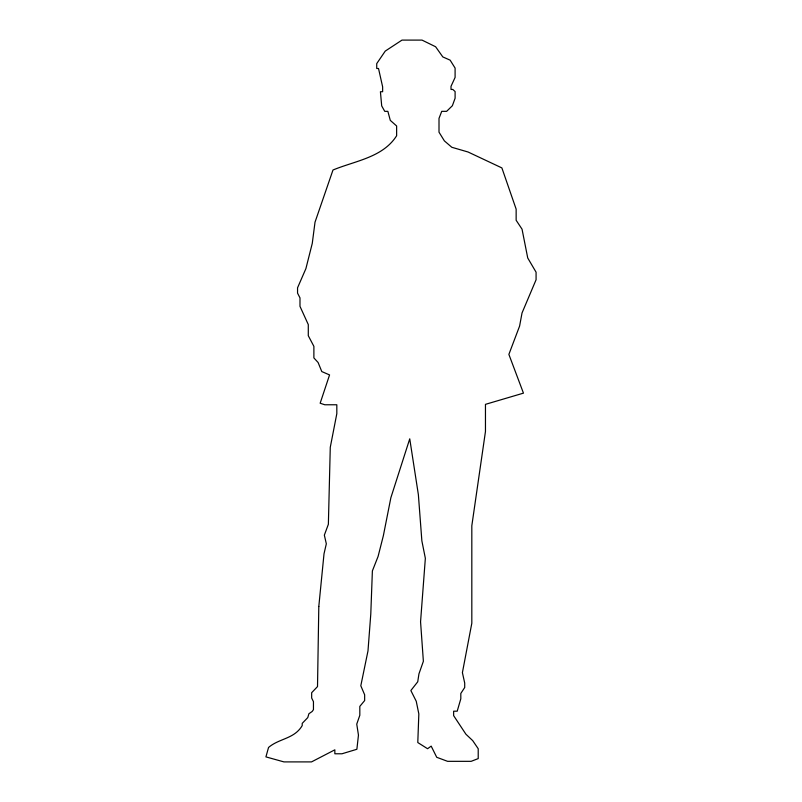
<?xml version="1.0" encoding="UTF-8"?>
<svg xmlns="http://www.w3.org/2000/svg" width="802" height="802" viewBox="0 0 802 802"><rect width="100%" height="100%" fill="white"/><g stroke="black" fill="none" stroke-linecap="round" stroke-linejoin="round"><path stroke-width="1.2" d="M318.805 606.492L317.512 686.592L311.667 692.697L311.667 698.041L313.452 701.62L313.452 709.64L312.189 711.464L308.9 713.75L307.767 717.6L302.214 723.374L302.214 725.599C294.294 739.033 279.236 738.301 268.55 747.454L265.923 756.887L283.938 761.9L311.527 761.9L334.845 749.82L334.845 753.78L341.973 753.78L356.88 749.268L358.454 735.113L356.75 724.116L359.817 715.284L359.817 706.382L364.649 700.567L364.649 694.783L360.81 685.77L367.988 650.893L370.785 614.061L372.379 570.914L378.093 556.428L383.356 535.726L390.865 497.731L409.742 438.824L418.373 494.684L421.862 540.839L425.351 558.292L420.559 621.761L423.376 661.279L418.945 673.87L417.732 681.79L410.855 690.532L416.248 701.269L418.834 713.92L417.792 742.542L427.576 748.727L431.185 746.121L436.729 757.288L447.576 761.329L471.165 761.329L478.213 758.592L478.213 748.727L472.709 740.627L465.912 734.211L453.641 715.645L453.641 711.194L457.2 711.194L460.809 698.803L460.809 693.459L464.709 687.504L464.709 683.053L462.403 672.647L471.817 623.234L471.817 525.771L485.461 431.506L485.461 404.348L523.455 393.14L508.879 354.394L519.596 326.093L522.032 312.96L536.077 279.758L536.077 272.199L527.736 257.993L522.042 229.171L516.147 220.269L516.147 209.142L501.882 167.919L468.057 151.999L451.817 147.287L444.388 140.891L439.005 132.19L439.005 118.395L441.732 111.338L446.624 111.338L452.368 105.744L455.105 98.215L455.105 91.538L452.799 89.443L451.015 89.443L451.015 86.325L455.095 77.433L455.095 68.08L450.143 60.16L442.814 56.922L435.616 46.747L422.022 40.1L401.992 40.1L385.251 51.087L376.729 63.599L376.729 68.491L378.514 68.491L382.634 86.837L382.634 91.729L380.419 91.729L381.702 105.914L384.749 111.348L387.867 111.348L390.293 120.37L396.629 125.974L396.629 135.759C382.795 157.543 355.156 160.821 332.99 170.004L315.016 222.184L312.269 243.377L305.903 268.62L297.552 287.808L297.552 293.141L299.988 297.893L299.988 306.354L308.289 324.579L308.289 335.707L313.883 346.344L313.883 357.913L318.103 362.504L321.792 371.567L329.562 374.925L320.158 403.226L324.81 404.769L336.82 404.769L336.82 413.672L330.274 447.305L328.369 524.277L324.349 535.134L326.324 543.816L324.018 553.781L318.805 606.492"/></g></svg>
